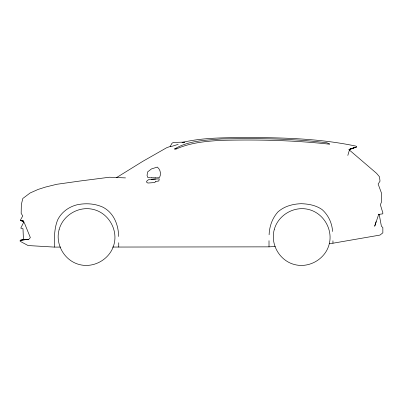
<?xml version="1.0" encoding="UTF-8"?>
<svg xmlns="http://www.w3.org/2000/svg" width="403" height="403" viewBox="0 0 403 403"><rect width="100%" height="100%" fill="white"/><g stroke="black" fill="none" stroke-linecap="round" stroke-linejoin="round"><path stroke-width="0.6" d="M269.103 234.808C269.421 226.385 272.242 218.325 277.879 211.978C284.281 206.22 292.744 203.978 301.187 203.701C308.567 203.928 316.038 205.278 322.173 209.636C328.465 215.273 332.057 223.126 332.591 231.524M347.819 155.452L349.628 149.327L355.456 147.322L349.698 149.14M376.11 221.6L374.704 226.234L378.79 214.089M23.868 221.846L20.79 228.143L22.991 228.697L23.445 239.609L20.15 240.279L20.15 241.291L28.089 245.543L54.365 247.099L60.616 247.094M28.754 239.357L30.346 237.599L24.412 222.99L22.89 220.884M116.437 177.658L142.622 161.442L166.691 147.715L170.817 146.244M174.57 149.014C188.518 140.491 205.595 140.284 221.393 138.944C256.565 138.259 291.883 138.431 326.838 142.793L329.568 143.866L329.639 144.203C293.701 140.229 257.492 139.483 221.373 140.35C205.873 141.236 190.09 142.642 175.799 149.211L174.57 149.014L176.338 148.364M184.443 142.335L183.184 142.823M356.635 146.954L348.917 149.629L356.635 146.954L355.925 146.113C319.292 138.38 281.747 137.569 244.445 137.534C223.584 137.791 202.427 137.579 182.015 142.516M178.197 144.365L172.146 146.244L170.197 146.501L171.935 143.352L173.285 142.43L184.519 142.113M329.191 243.427L332.954 243.216L379.974 235.08L382.85 232.838L382.85 227.584L381.409 226.234L379.173 214.331L378.709 214.416L382.795 213.837L382.85 212.844L380.367 204.784L381.555 201.848L381.515 193.188L378.135 184.045L380.019 181.169L379.485 176.786L376.588 173.35L349.391 150.037M155.739 181.461L158.827 180.977L159.281 178.846L149.06 179.436L147.261 180.544L146.36 181.944L147.836 183.043L154.737 182.559L155.427 181.803L155.402 181.269M25.928 239.548L20.432 240.279L28.643 239.286L25.399 239.589M151.266 179.275L155.659 179.053M112.487 247.054L269.008 246.858L275.279 246.5M151.266 177.738L155.659 177.799M151.271 177.854L147.851 177.567L147.04 175.376L147.674 171.864L151.483 168.917L157.321 167.084C160.339 169.522 161.371 173.809 159.633 177.31L158.847 177.733L155.608 177.894M125.545 177.904L109.49 177.229L80.172 180.997L56.722 184.297L45.534 187.063L38.043 189.455L30.094 193.002L22.805 198.488L21.339 204.598L21.163 213.343L22.759 215.983L20.472 219.962L20.498 220.597L23.52 221.202M23.802 221.202L20.498 220.597L23.848 221.207M118.573 236.511C118.603 224.718 113.515 212.295 102.412 206.956C94.488 203.525 85.728 203.041 77.316 204.724C69.024 206.709 61.664 211.983 57.775 219.66C54.158 228.335 54.329 237.866 54.365 247.099M332.954 240.772L332.954 243.216M269.008 240.677L269.008 246.858M118.739 242.727L118.739 247.044M59.095 229.685C55.065 244.354 64.475 260.65 79.195 264.499C93.869 268.529 110.165 259.119 114.009 244.399C118.039 229.725 108.629 213.429 93.909 209.585C79.24 205.555 62.944 214.965 59.095 229.685M274.226 229.685C270.196 244.354 279.606 260.65 294.326 264.499C309 268.529 325.297 259.119 329.14 244.399C333.17 229.725 323.76 213.429 309.041 209.585C294.371 205.555 278.075 214.965 274.226 229.685"/></g></svg>
